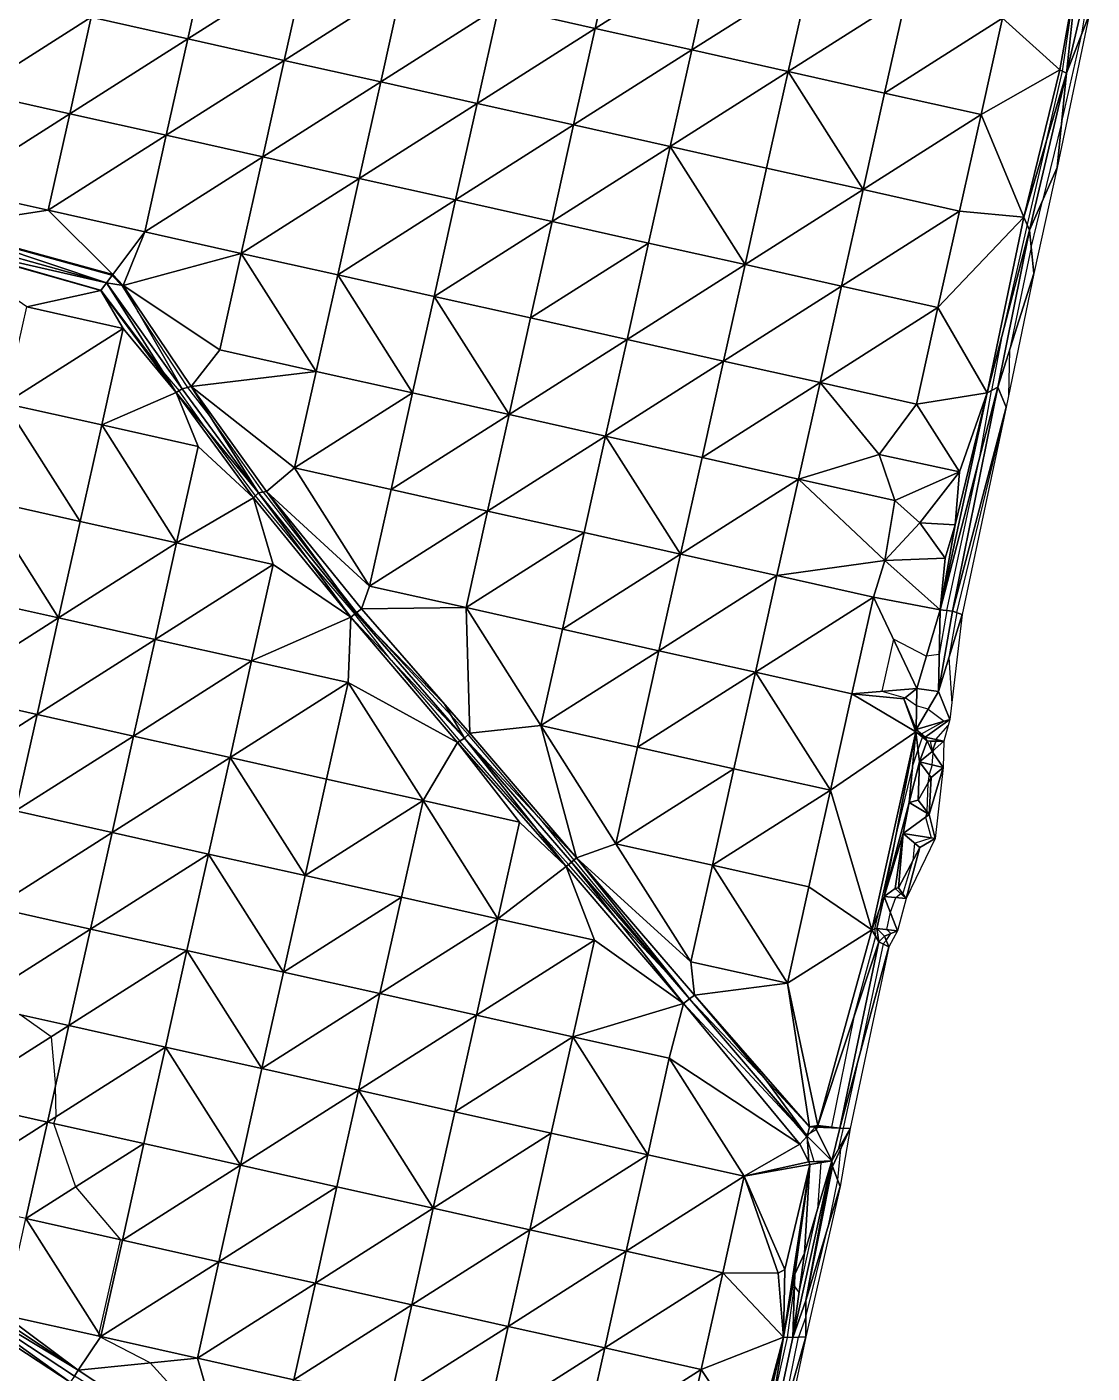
# Model space of a CAD drawing. Extents: x 452550 to 453808, y 451368 to 453069.
# Drawn here: x 453275.5 to 453383.3, y 452529.5 to 452665.6 of the extents above; entities that cross this region are included whole.
import ezdxf

# ---------------------------------------------------------------- set-up
doc = ezdxf.new("R2010")
doc.units = 0
doc.header["$LTSCALE"] = 0.35
doc.header["$MEASUREMENT"] = 0
doc.linetypes.add('DASHED', pattern=[5442.857143, 3628.571429, -1814.285714])
doc.layers.add('Default', color=42, linetype='Continuous', lineweight=25)
doc.layers.add('FPS_Contours-Minor', color=40, linetype='DASHED', lineweight=25)

msp = doc.modelspace()

# ---------------------------------------------------------------- linework, layer by layer
at = {"layer": 'Default', "color": 8, "linetype": 'Continuous', "lineweight": 25}
for points in [[(453333.01, 452665.46, 14.08), (453323.25, 452667.64, 14.09), (453335.19, 452675.22, 14.05)], [(453333.01, 452665.46, 14.08), (453335.19, 452675.22, 14.05), (453344.95, 452673.04, 14.08)], [(453291.79, 452664.41, 14.06), (453282.03, 452666.59, 14.04), (453293.97, 452674.17, 14.07)], [(453291.79, 452664.41, 14.06), (453293.97, 452674.17, 14.07), (453303.73, 452671.99, 14.08)], [(453342.77, 452663.28, 14.08), (453333.01, 452665.46, 14.08), (453344.95, 452673.04, 14.08)], [(453342.77, 452663.28, 14.08), (453344.95, 452673.04, 14.08), (453354.71, 452670.86, 14.05)], [(453301.55, 452662.23, 14.06), (453291.79, 452664.41, 14.06), (453303.73, 452671.99, 14.08)], [(453301.55, 452662.23, 14.06), (453303.73, 452671.99, 14.08), (453313.49, 452669.82, 14.09)], [(453380.02, 452661.27, 14.11), (453374.23, 452666.51, 14.05), (453381.8, 452671.35, 13.99)], [(453380.69, 452660.93, 13.85), (453380.02, 452661.27, 14.11), (453381.8, 452671.35, 13.99)], [(453381.8, 452671.35, 13.99), (453383.28, 452672.03, 13.97), (453380.69, 452660.93, 13.85)], [(453383.28, 452672.03, 13.97), (453382.98, 452666.83, 14.07), (453380.69, 452660.93, 13.85)], [(453311.31, 452660.06, 14.06), (453301.55, 452662.23, 14.06), (453313.49, 452669.82, 14.09)], [(453311.31, 452660.06, 14.06), (453313.49, 452669.82, 14.09), (453323.25, 452667.64, 14.09)], [(453352.53, 452661.1, 14.04), (453342.77, 452663.28, 14.08), (453354.71, 452670.86, 14.05)], [(453352.53, 452661.1, 14.04), (453354.71, 452670.86, 14.05), (453364.47, 452668.69, 14.03)], [(453270.09, 452659.01, 14.04), (453272.27, 452668.77, 14.03), (453282.03, 452666.59, 14.04)], [(453362.29, 452658.93, 14.05), (453352.53, 452661.1, 14.04), (453364.47, 452668.69, 14.03)], [(453362.29, 452658.93, 14.05), (453364.47, 452668.69, 14.03), (453374.23, 452666.51, 14.05)], [(453321.07, 452657.88, 14.07), (453311.31, 452660.06, 14.06), (453323.25, 452667.64, 14.09)], [(453321.07, 452657.88, 14.07), (453323.25, 452667.64, 14.09), (453333.01, 452665.46, 14.08)], [(453279.85, 452656.83, 14.05), (453270.09, 452659.01, 14.04), (453282.03, 452666.59, 14.04)], [(453279.85, 452656.83, 14.05), (453282.03, 452666.59, 14.04), (453291.79, 452664.41, 14.06)], [(453372.05, 452656.75, 14.08), (453362.29, 452658.93, 14.05), (453374.23, 452666.51, 14.05)], [(453372.05, 452656.75, 14.08), (453374.23, 452666.51, 14.05), (453380.02, 452661.27, 14.11)], [(453382.98, 452666.83, 14.07), (453379.75, 452651.41, 14.14), (453380.69, 452660.93, 13.85)], [(453289.61, 452654.65, 14.07), (453279.85, 452656.83, 14.05), (453291.79, 452664.41, 14.06)], [(453289.61, 452654.65, 14.07), (453291.79, 452664.41, 14.06), (453301.55, 452662.23, 14.06)], [(453330.83, 452655.7, 14.06), (453321.07, 452657.88, 14.07), (453333.01, 452665.46, 14.08)], [(453330.83, 452655.7, 14.06), (453333.01, 452665.46, 14.08), (453342.77, 452663.28, 14.08)], [(453340.59, 452653.52, 14.07), (453330.83, 452655.7, 14.06), (453342.77, 452663.28, 14.08)], [(453340.59, 452653.52, 14.07), (453342.77, 452663.28, 14.08), (453352.53, 452661.1, 14.04)], [(453299.37, 452652.47, 14.05), (453289.61, 452654.65, 14.07), (453301.55, 452662.23, 14.06)], [(453299.37, 452652.47, 14.05), (453301.55, 452662.23, 14.06), (453311.31, 452660.06, 14.06)], [(453309.13, 452650.3, 14.06), (453299.37, 452652.47, 14.05), (453311.31, 452660.06, 14.06)], [(453309.13, 452650.3, 14.06), (453311.31, 452660.06, 14.06), (453321.07, 452657.88, 14.07)], [(453350.35, 452651.34, 14.06), (453340.59, 452653.52, 14.07), (453352.53, 452661.1, 14.04)], [(453350.35, 452651.34, 14.06), (453352.53, 452661.1, 14.04), (453360.11, 452649.17, 14.08)], [(453360.11, 452649.17, 14.08), (453352.53, 452661.1, 14.04), (453362.29, 452658.93, 14.05)], [(453372.05, 452656.75, 14.08), (453380.02, 452661.27, 14.11), (453376.36, 452646.39, 14.16)], [(453380.02, 452661.27, 14.11), (453380.69, 452660.93, 13.85), (453376.36, 452646.39, 14.16)], [(453376.36, 452646.39, 14.16), (453380.69, 452660.93, 13.85), (453376.96, 452645.07, 13.88)], [(453380.69, 452660.93, 13.85), (453379.75, 452651.41, 14.14), (453376.96, 452645.07, 13.88)], [(453267.92, 452649.25, 14.05), (453270.09, 452659.01, 14.04), (453279.85, 452656.83, 14.05)], [(453360.11, 452649.17, 14.08), (453362.29, 452658.93, 14.05), (453372.05, 452656.75, 14.08)], [(453318.89, 452648.12, 14.07), (453309.13, 452650.3, 14.06), (453321.07, 452657.88, 14.07)], [(453318.89, 452648.12, 14.07), (453321.07, 452657.88, 14.07), (453330.83, 452655.7, 14.06)], [(453277.68, 452647.07, 14.06), (453267.92, 452649.25, 14.05), (453279.85, 452656.83, 14.05)], [(453277.68, 452647.07, 14.06), (453279.85, 452656.83, 14.05), (453289.61, 452654.65, 14.07)], [(453369.87, 452646.99, 14.08), (453360.11, 452649.17, 14.08), (453372.05, 452656.75, 14.08)], [(453369.87, 452646.99, 14.08), (453372.05, 452656.75, 14.08), (453376.36, 452646.39, 14.16)], [(453287.44, 452644.89, 14.05), (453277.68, 452647.07, 14.06), (453289.61, 452654.65, 14.07)], [(453287.44, 452644.89, 14.05), (453289.61, 452654.65, 14.07), (453299.37, 452652.47, 14.05)], [(453328.65, 452645.94, 14.06), (453318.89, 452648.12, 14.07), (453330.83, 452655.7, 14.06)], [(453328.65, 452645.94, 14.06), (453330.83, 452655.7, 14.06), (453340.59, 452653.52, 14.07)], [(453338.41, 452643.76, 14.09), (453328.65, 452645.94, 14.06), (453340.59, 452653.52, 14.07)], [(453338.41, 452643.76, 14.09), (453340.59, 452653.52, 14.07), (453348.17, 452641.58, 14.1)], [(453348.17, 452641.58, 14.1), (453340.59, 452653.52, 14.07), (453350.35, 452651.34, 14.06)], [(453297.2, 452642.71, 14.04), (453287.44, 452644.89, 14.05), (453299.37, 452652.47, 14.05)], [(453297.2, 452642.71, 14.04), (453299.37, 452652.47, 14.05), (453309.13, 452650.3, 14.06)], [(453348.17, 452641.58, 14.1), (453350.35, 452651.34, 14.06), (453360.11, 452649.17, 14.08)], [(453379.75, 452651.41, 14.14), (453377.39, 452640.68, 14.18), (453376.96, 452645.07, 13.88)], [(453267.92, 452649.25, 14.05), (453277.68, 452647.07, 14.06), (453266.65, 452645.4, 14.01)], [(453306.96, 452640.54, 14.08), (453297.2, 452642.71, 14.04), (453309.13, 452650.3, 14.06)], [(453306.96, 452640.54, 14.08), (453309.13, 452650.3, 14.06), (453318.89, 452648.12, 14.07)], [(453357.93, 452639.41, 14.11), (453348.17, 452641.58, 14.1), (453360.11, 452649.17, 14.08)], [(453357.93, 452639.41, 14.11), (453360.11, 452649.17, 14.08), (453369.87, 452646.99, 14.08)], [(453316.72, 452638.36, 14.07), (453306.96, 452640.54, 14.08), (453318.89, 452648.12, 14.07)], [(453316.72, 452638.36, 14.07), (453318.89, 452648.12, 14.07), (453328.65, 452645.94, 14.06)], [(453277.68, 452647.07, 14.06), (453284.21, 452640.57, 14.02), (453266.65, 452645.4, 14.01)], [(453277.68, 452647.07, 14.06), (453287.44, 452644.89, 14.05), (453284.21, 452640.57, 14.02)], [(453367.69, 452637.23, 14.11), (453357.93, 452639.41, 14.11), (453369.87, 452646.99, 14.08)], [(453367.69, 452637.23, 14.11), (453369.87, 452646.99, 14.08), (453376.36, 452646.39, 14.16)], [(453283.58, 452639.73, 13.86), (453266.45, 452644.52, 13.95), (453266.65, 452645.4, 14.01)], [(453284.21, 452640.57, 14.02), (453283.58, 452639.73, 13.86), (453266.65, 452645.4, 14.01)], [(453326.48, 452636.18, 14.07), (453316.72, 452638.36, 14.07), (453328.65, 452645.94, 14.06)], [(453326.48, 452636.18, 14.07), (453328.65, 452645.94, 14.06), (453338.41, 452643.76, 14.09)], [(453367.69, 452637.23, 14.11), (453376.36, 452646.39, 14.16), (453372.65, 452628.61, 14.06)], [(453376.36, 452646.39, 14.16), (453376.96, 452645.07, 13.88), (453372.65, 452628.61, 14.06)], [(453266.27, 452643.67, 14.02), (453266.45, 452644.52, 13.95), (453283.58, 452639.73, 13.86)], [(453287.44, 452644.89, 14.05), (453285.24, 452639.46, 14.01), (453284.21, 452640.57, 14.02)], [(453287.44, 452644.89, 14.05), (453297.2, 452642.71, 14.04), (453285.24, 452639.46, 14.01)], [(453336.24, 452634, 14.11), (453326.48, 452636.18, 14.07), (453338.41, 452643.76, 14.09)], [(453336.24, 452634, 14.11), (453338.41, 452643.76, 14.09), (453348.17, 452641.58, 14.1)], [(453376.96, 452645.07, 13.88), (453373.74, 452629.17, 13.91), (453372.65, 452628.61, 14.06)], [(453376.96, 452645.07, 13.88), (453377.39, 452640.68, 14.18), (453373.74, 452629.17, 13.91)], [(453282.98, 452638.95, 14.01), (453275.5, 452637.31, 14.07), (453266.27, 452643.67, 14.02)], [(453283.58, 452639.73, 13.86), (453282.98, 452638.95, 14.01), (453266.27, 452643.67, 14.02)], [(453297.2, 452642.71, 14.04), (453295.02, 452632.95, 14.06), (453285.24, 452639.46, 14.01)], [(453295.02, 452632.95, 14.06), (453297.2, 452642.71, 14.04), (453304.78, 452630.78, 14.06)], [(453304.78, 452630.78, 14.06), (453297.2, 452642.71, 14.04), (453306.96, 452640.54, 14.08)], [(453346, 452631.82, 14.1), (453336.24, 452634, 14.11), (453348.17, 452641.58, 14.1)], [(453346, 452631.82, 14.1), (453348.17, 452641.58, 14.1), (453357.93, 452639.41, 14.11)], [(453283.58, 452639.73, 13.86), (453290.62, 452628.63, 14.03), (453282.98, 452638.95, 14.01)], [(453285.24, 452639.46, 14.01), (453283.58, 452639.73, 13.86), (453284.21, 452640.57, 14.02)], [(453283.58, 452639.73, 13.86), (453291.23, 452629.02, 13.96), (453290.62, 452628.63, 14.03)], [(453285.24, 452639.46, 14.01), (453291.23, 452629.02, 13.96), (453283.58, 452639.73, 13.86)], [(453304.78, 452630.78, 14.06), (453306.96, 452640.54, 14.08), (453314.54, 452628.6, 14.07)], [(453314.54, 452628.6, 14.07), (453306.96, 452640.54, 14.08), (453316.72, 452638.36, 14.07)], [(453374.59, 452627.17, 13.98), (453373.74, 452629.17, 13.91), (453377.39, 452640.68, 14.18)], [(453285.26, 452635.13, 14.03), (453275.5, 452637.31, 14.07), (453282.98, 452638.95, 14.01)], [(453290.62, 452628.63, 14.03), (453285.26, 452635.13, 14.03), (453282.98, 452638.95, 14.01)], [(453295.02, 452632.95, 14.06), (453292.13, 452629.25, 14.02), (453285.24, 452639.46, 14.01)], [(453292.13, 452629.25, 14.02), (453291.23, 452629.02, 13.96), (453285.24, 452639.46, 14.01)], [(453314.54, 452628.6, 14.07), (453316.72, 452638.36, 14.07), (453324.3, 452626.42, 14.06)], [(453324.3, 452626.42, 14.06), (453316.72, 452638.36, 14.07), (453326.48, 452636.18, 14.07)], [(453355.76, 452629.65, 14.1), (453346, 452631.82, 14.1), (453357.93, 452639.41, 14.11)], [(453355.76, 452629.65, 14.1), (453357.93, 452639.41, 14.11), (453367.69, 452637.23, 14.11)], [(453273.32, 452627.55, 14.08), (453275.5, 452637.31, 14.07), (453285.26, 452635.13, 14.03)], [(453365.52, 452627.47, 14.14), (453355.76, 452629.65, 14.1), (453367.69, 452637.23, 14.11)], [(453365.52, 452627.47, 14.14), (453367.69, 452637.23, 14.11), (453372.65, 452628.61, 14.06)], [(453324.3, 452626.42, 14.06), (453326.48, 452636.18, 14.07), (453336.24, 452634, 14.11)], [(453283.08, 452625.37, 14.08), (453273.32, 452627.55, 14.08), (453285.26, 452635.13, 14.03)], [(453283.08, 452625.37, 14.08), (453285.26, 452635.13, 14.03), (453290.62, 452628.63, 14.03)], [(453295.02, 452632.95, 14.06), (453304.78, 452630.78, 14.06), (453292.13, 452629.25, 14.02)], [(453334.06, 452624.24, 14.09), (453324.3, 452626.42, 14.06), (453336.24, 452634, 14.11)], [(453334.06, 452624.24, 14.09), (453336.24, 452634, 14.11), (453346, 452631.82, 14.1)], [(453343.82, 452622.06, 14.1), (453334.06, 452624.24, 14.09), (453346, 452631.82, 14.1)], [(453343.82, 452622.06, 14.1), (453346, 452631.82, 14.1), (453355.76, 452629.65, 14.1)], [(453304.78, 452630.78, 14.06), (453302.6, 452621.02, 14.06), (453292.13, 452629.25, 14.02)], [(453302.6, 452621.02, 14.06), (453304.78, 452630.78, 14.06), (453314.54, 452628.6, 14.07)], [(453290.62, 452628.63, 14.03), (453291.23, 452629.02, 13.96), (453298.94, 452618.5, 13.95)], [(453292.13, 452629.25, 14.02), (453298.94, 452618.5, 13.95), (453291.23, 452629.02, 13.96)], [(453302.6, 452621.02, 14.06), (453299.74, 452618.63, 14.04), (453292.13, 452629.25, 14.02)], [(453299.74, 452618.63, 14.04), (453298.94, 452618.5, 13.95), (453292.13, 452629.25, 14.02)], [(453353.58, 452619.89, 14.1), (453343.82, 452622.06, 14.1), (453355.76, 452629.65, 14.1)], [(453353.58, 452619.89, 14.1), (453355.76, 452629.65, 14.1), (453361.74, 452622.37, 14.05)], [(453355.76, 452629.65, 14.1), (453365.52, 452627.47, 14.14), (453361.74, 452622.37, 14.05)], [(453373.74, 452629.17, 13.91), (453369.15, 452606.55, 13.83), (453367.91, 452606.67, 14.19)], [(453372.65, 452628.61, 14.06), (453373.74, 452629.17, 13.91), (453367.91, 452606.67, 14.19)], [(453373.74, 452629.17, 13.91), (453374.59, 452627.17, 13.98), (453369.15, 452606.55, 13.83)], [(453271.14, 452617.79, 14.07), (453273.32, 452627.55, 14.08), (453280.9, 452615.61, 14.07)], [(453280.9, 452615.61, 14.07), (453273.32, 452627.55, 14.08), (453283.08, 452625.37, 14.08)], [(453292.84, 452623.19, 14.06), (453283.08, 452625.37, 14.08), (453290.62, 452628.63, 14.03)], [(453298.45, 452618, 14.03), (453292.84, 452623.19, 14.06), (453290.62, 452628.63, 14.03)], [(453298.94, 452618.5, 13.95), (453298.45, 452618, 14.03), (453290.62, 452628.63, 14.03)], [(453312.36, 452618.84, 14.08), (453302.6, 452621.02, 14.06), (453314.54, 452628.6, 14.07)], [(453312.36, 452618.84, 14.08), (453314.54, 452628.6, 14.07), (453324.3, 452626.42, 14.06)], [(453365.52, 452627.47, 14.14), (453369.87, 452620.63, 14.11), (453361.74, 452622.37, 14.05)], [(453369.87, 452620.63, 14.11), (453365.52, 452627.47, 14.14), (453372.65, 452628.61, 14.06)], [(453369.42, 452615.27, 14.07), (453372.65, 452628.61, 14.06), (453367.91, 452606.67, 14.19)], [(453369.42, 452615.27, 14.07), (453369.87, 452620.63, 14.11), (453372.65, 452628.61, 14.06)], [(453322.12, 452616.66, 14.08), (453312.36, 452618.84, 14.08), (453324.3, 452626.42, 14.06)], [(453322.12, 452616.66, 14.08), (453324.3, 452626.42, 14.06), (453334.06, 452624.24, 14.09)], [(453374.59, 452627.17, 13.98), (453370.15, 452606.19, 14.2), (453369.15, 452606.55, 13.83)], [(453280.9, 452615.61, 14.07), (453283.08, 452625.37, 14.08), (453290.66, 452613.43, 14.06)], [(453290.66, 452613.43, 14.06), (453283.08, 452625.37, 14.08), (453292.84, 452623.19, 14.06)], [(453331.88, 452614.48, 14.11), (453322.12, 452616.66, 14.08), (453334.06, 452624.24, 14.09)], [(453331.88, 452614.48, 14.11), (453334.06, 452624.24, 14.09), (453341.64, 452612.3, 14.11)], [(453341.64, 452612.3, 14.11), (453334.06, 452624.24, 14.09), (453343.82, 452622.06, 14.1)], [(453290.66, 452613.43, 14.06), (453292.84, 452623.19, 14.06), (453298.45, 452618, 14.03)], [(453341.64, 452612.3, 14.11), (453343.82, 452622.06, 14.1), (453353.58, 452619.89, 14.1)], [(453363.34, 452617.71, 14.14), (453353.58, 452619.89, 14.1), (453361.74, 452622.37, 14.05)], [(453369.87, 452620.63, 14.11), (453363.34, 452617.71, 14.14), (453361.74, 452622.37, 14.05)], [(453299.74, 452618.63, 14.04), (453302.6, 452621.02, 14.06), (453310.18, 452609.08, 14.08)], [(453302.6, 452621.02, 14.06), (453312.36, 452618.84, 14.08), (453310.18, 452609.08, 14.08)], [(453363.34, 452617.71, 14.14), (453369.87, 452620.63, 14.11), (453365.84, 452615.46, 14.16)], [(453369.87, 452620.63, 14.11), (453369.42, 452615.27, 14.07), (453365.84, 452615.46, 14.16)], [(453351.4, 452610.13, 14.12), (453341.64, 452612.3, 14.11), (453353.58, 452619.89, 14.1)], [(453351.4, 452610.13, 14.12), (453353.58, 452619.89, 14.1), (453362.32, 452611.66, 14.13)], [(453353.58, 452619.89, 14.1), (453363.34, 452617.71, 14.14), (453362.32, 452611.66, 14.13)], [(453300.42, 452611.26, 14.07), (453290.66, 452613.43, 14.06), (453298.45, 452618, 14.03)], [(453298.94, 452618.5, 13.95), (453308.3, 452605.92, 14.05), (453298.45, 452618, 14.03)], [(453308.3, 452605.92, 14.05), (453300.42, 452611.26, 14.07), (453298.45, 452618, 14.03)], [(453299.74, 452618.63, 14.04), (453308.8, 452606.32, 13.99), (453298.94, 452618.5, 13.95)], [(453298.94, 452618.5, 13.95), (453308.8, 452606.32, 13.99), (453308.3, 452605.92, 14.05)], [(453310.18, 452609.08, 14.08), (453309.38, 452606.77, 14.06), (453299.74, 452618.63, 14.04)], [(453309.38, 452606.77, 14.06), (453308.8, 452606.32, 13.99), (453299.74, 452618.63, 14.04)], [(453310.18, 452609.08, 14.08), (453312.36, 452618.84, 14.08), (453322.12, 452616.66, 14.08)], [(453268.96, 452608.03, 14.06), (453271.14, 452617.79, 14.07), (453278.72, 452605.85, 14.08)], [(453278.72, 452605.85, 14.08), (453271.14, 452617.79, 14.07), (453280.9, 452615.61, 14.07)], [(453319.94, 452606.9, 14.08), (453310.18, 452609.08, 14.08), (453322.12, 452616.66, 14.08)], [(453319.94, 452606.9, 14.08), (453322.12, 452616.66, 14.08), (453331.88, 452614.48, 14.11)], [(453362.32, 452611.66, 14.13), (453363.34, 452617.71, 14.14), (453365.84, 452615.46, 14.16)], [(453278.72, 452605.85, 14.08), (453280.9, 452615.61, 14.07), (453290.66, 452613.43, 14.06)], [(453368.42, 452611.9, 14.13), (453362.32, 452611.66, 14.13), (453365.84, 452615.46, 14.16)], [(453369.42, 452615.27, 14.07), (453368.42, 452611.9, 14.13), (453365.84, 452615.46, 14.16)], [(453367.91, 452606.67, 14.19), (453368.42, 452611.9, 14.13), (453369.42, 452615.27, 14.07)], [(453329.7, 452604.72, 14.1), (453319.94, 452606.9, 14.08), (453331.88, 452614.48, 14.11)], [(453329.7, 452604.72, 14.1), (453331.88, 452614.48, 14.11), (453341.64, 452612.3, 14.11)], [(453288.48, 452603.67, 14.07), (453278.72, 452605.85, 14.08), (453290.66, 452613.43, 14.06)], [(453288.48, 452603.67, 14.07), (453290.66, 452613.43, 14.06), (453300.42, 452611.26, 14.07)], [(453298.24, 452601.5, 14.08), (453288.48, 452603.67, 14.07), (453300.42, 452611.26, 14.07)], [(453298.24, 452601.5, 14.08), (453300.42, 452611.26, 14.07), (453308.3, 452605.92, 14.05)], [(453339.46, 452602.54, 14.11), (453329.7, 452604.72, 14.1), (453341.64, 452612.3, 14.11)], [(453339.46, 452602.54, 14.11), (453341.64, 452612.3, 14.11), (453351.4, 452610.13, 14.12)], [(453361.16, 452607.95, 14.11), (453351.4, 452610.13, 14.12), (453362.32, 452611.66, 14.13)], [(453361.16, 452607.95, 14.11), (453362.32, 452611.66, 14.13), (453367.91, 452606.67, 14.19)], [(453362.32, 452611.66, 14.13), (453368.42, 452611.9, 14.13), (453367.91, 452606.67, 14.19)], [(453349.22, 452600.37, 14.11), (453339.46, 452602.54, 14.11), (453351.4, 452610.13, 14.12)], [(453349.22, 452600.37, 14.11), (453351.4, 452610.13, 14.12), (453361.16, 452607.95, 14.11)], [(453310.18, 452609.08, 14.08), (453319.94, 452606.9, 14.08), (453309.38, 452606.77, 14.06)], [(453266.79, 452598.27, 14.09), (453268.96, 452608.03, 14.06), (453278.72, 452605.85, 14.08)], [(453358.98, 452598.19, 14.11), (453349.22, 452600.37, 14.11), (453361.16, 452607.95, 14.11)], [(453358.98, 452598.19, 14.11), (453361.16, 452607.95, 14.11), (453365.54, 452598.72, 13.87)], [(453365.54, 452598.72, 13.87), (453361.16, 452607.95, 14.11), (453367.91, 452606.67, 14.19)], [(453276.55, 452596.09, 14.09), (453266.79, 452598.27, 14.09), (453278.72, 452605.85, 14.08)], [(453276.55, 452596.09, 14.09), (453278.72, 452605.85, 14.08), (453288.48, 452603.67, 14.07)], [(453308, 452599.32, 14.06), (453298.24, 452601.5, 14.08), (453308.3, 452605.92, 14.05)], [(453319.09, 452593.24, 14.04), (453308, 452599.32, 14.06), (453308.3, 452605.92, 14.05)], [(453308.3, 452605.92, 14.05), (453308.8, 452606.32, 13.99), (453319.77, 452593.69, 13.92)], [(453319.77, 452593.69, 13.92), (453319.09, 452593.24, 14.04), (453308.3, 452605.92, 14.05)], [(453308.8, 452606.32, 13.99), (453309.38, 452606.77, 14.06), (453317.76, 452597.14, 14.04)], [(453317.76, 452597.14, 14.04), (453319.77, 452593.69, 13.92), (453308.8, 452606.32, 13.99)], [(453319.94, 452606.9, 14.08), (453320.33, 452594.21, 14.04), (453309.38, 452606.77, 14.06)], [(453320.33, 452594.21, 14.04), (453317.76, 452597.14, 14.04), (453309.38, 452606.77, 14.06)], [(453319.94, 452606.9, 14.08), (453329.7, 452604.72, 14.1), (453327.52, 452594.96, 14.09)], [(453319.94, 452606.9, 14.08), (453327.52, 452594.96, 14.09), (453320.33, 452594.21, 14.04)], [(453367.74, 452598.41, 13.84), (453365.54, 452598.72, 13.87), (453367.91, 452606.67, 14.19)], [(453369.15, 452606.55, 13.83), (453367.74, 452598.41, 13.84), (453367.91, 452606.67, 14.19)], [(453370.15, 452606.19, 14.2), (453367.74, 452598.41, 13.84), (453369.15, 452606.55, 13.83)], [(453368.88, 452595.57, 13.96), (453367.74, 452598.41, 13.84), (453370.15, 452606.19, 14.2)], [(453327.52, 452594.96, 14.09), (453329.7, 452604.72, 14.1), (453339.46, 452602.54, 14.11)], [(453286.31, 452593.91, 14.08), (453276.55, 452596.09, 14.09), (453288.48, 452603.67, 14.07)], [(453286.31, 452593.91, 14.08), (453288.48, 452603.67, 14.07), (453298.24, 452601.5, 14.08)], [(453337.28, 452592.78, 14.09), (453327.52, 452594.96, 14.09), (453339.46, 452602.54, 14.11)], [(453337.28, 452592.78, 14.09), (453339.46, 452602.54, 14.11), (453349.22, 452600.37, 14.11)], [(453296.07, 452591.74, 14.07), (453286.31, 452593.91, 14.08), (453298.24, 452601.5, 14.08)], [(453296.07, 452591.74, 14.07), (453298.24, 452601.5, 14.08), (453308, 452599.32, 14.06)], [(453347.04, 452590.61, 14.09), (453337.28, 452592.78, 14.09), (453349.22, 452600.37, 14.11)], [(453347.04, 452590.61, 14.09), (453349.22, 452600.37, 14.11), (453356.8, 452588.43, 14.11)], [(453356.8, 452588.43, 14.11), (453349.22, 452600.37, 14.11), (453358.98, 452598.19, 14.11)], [(453305.83, 452589.56, 14.06), (453296.07, 452591.74, 14.07), (453308, 452599.32, 14.06)], [(453315.59, 452587.38, 14.06), (453305.83, 452589.56, 14.06), (453308, 452599.32, 14.06)], [(453319.09, 452593.24, 14.04), (453315.59, 452587.38, 14.06), (453308, 452599.32, 14.06)], [(453264.61, 452588.51, 14.07), (453266.79, 452598.27, 14.09), (453276.55, 452596.09, 14.09)], [(453356.8, 452588.43, 14.11), (453358.98, 452598.19, 14.11), (453365.45, 452594.32, 14.19)], [(453358.98, 452598.19, 14.11), (453365.54, 452598.72, 13.87), (453364.22, 452597.67, 14.02)], [(453358.98, 452598.19, 14.11), (453364.22, 452597.67, 14.02), (453365.45, 452594.32, 14.19)], [(453364.22, 452597.67, 14.02), (453365.54, 452598.72, 13.87), (453365.48, 452594.56, 14.19)], [(453364.22, 452597.67, 14.02), (453365.48, 452594.56, 14.19), (453365.45, 452594.32, 14.19)], [(453365.48, 452594.56, 14.19), (453365.54, 452598.72, 13.87), (453367.74, 452598.41, 13.84)], [(453368.88, 452595.57, 13.96), (453365.48, 452594.56, 14.19), (453367.74, 452598.41, 13.84)], [(453274.37, 452586.33, 14.07), (453264.61, 452588.51, 14.07), (453276.55, 452596.09, 14.09)], [(453274.37, 452586.33, 14.07), (453276.55, 452596.09, 14.09), (453286.31, 452593.91, 14.08)], [(453319.77, 452593.69, 13.92), (453317.76, 452597.14, 14.04), (453320.33, 452594.21, 14.04)], [(453327.52, 452594.96, 14.09), (453331.13, 452581.59, 14.04), (453320.33, 452594.21, 14.04)], [(453327.52, 452594.96, 14.09), (453337.28, 452592.78, 14.09), (453335.11, 452583.02, 14.09)], [(453327.52, 452594.96, 14.09), (453335.11, 452583.02, 14.09), (453331.13, 452581.59, 14.04)], [(453365.48, 452594.56, 14.19), (453368.88, 452595.57, 13.96), (453366.39, 452593.81, 13.87)], [(453366.39, 452593.81, 13.87), (453368.88, 452595.57, 13.96), (453368.29, 452593.38, 14.1)], [(453284.13, 452584.15, 14.03), (453274.37, 452586.33, 14.07), (453286.31, 452593.91, 14.08)], [(453284.13, 452584.15, 14.03), (453286.31, 452593.91, 14.08), (453296.07, 452591.74, 14.07)], [(453319.77, 452593.69, 13.92), (453330.07, 452580.71, 14.04), (453319.09, 452593.24, 14.04)], [(453331.13, 452581.59, 14.04), (453319.77, 452593.69, 13.92), (453320.33, 452594.21, 14.04)], [(453331.13, 452581.59, 14.04), (453330.6, 452581.14, 13.96), (453319.77, 452593.69, 13.92)], [(453319.77, 452593.69, 13.92), (453330.6, 452581.14, 13.96), (453330.07, 452580.71, 14.04)], [(453356.8, 452588.43, 14.11), (453365.45, 452594.32, 14.19), (453361.01, 452574.33, 14.18)], [(453365.45, 452594.32, 14.19), (453362.26, 452577.7, 13.87), (453361.01, 452574.33, 14.18)], [(453365.45, 452594.32, 14.19), (453364.76, 452587.18, 13.8), (453362.26, 452577.7, 13.87)], [(453365.45, 452594.32, 14.19), (453365.83, 452591.3, 13.86), (453364.76, 452587.18, 13.8)], [(453365.45, 452594.32, 14.19), (453365.48, 452594.56, 14.19), (453366.61, 452593.42, 13.87)], [(453366.61, 452593.42, 13.87), (453365.83, 452591.3, 13.86), (453365.45, 452594.32, 14.19)], [(453365.48, 452594.56, 14.19), (453366.39, 452593.81, 13.87), (453366.61, 452593.42, 13.87)], [(453365.83, 452591.3, 13.86), (453366.61, 452593.42, 13.87), (453367.09, 452592.35, 13.99)], [(453366.61, 452593.42, 13.87), (453366.39, 452593.81, 13.87), (453368.29, 452593.38, 14.1)], [(453367.46, 452593.36, 14.23), (453366.61, 452593.42, 13.87), (453368.29, 452593.38, 14.1)], [(453367.09, 452592.35, 13.99), (453366.61, 452593.42, 13.87), (453367.46, 452593.36, 14.23)], [(453368.29, 452593.38, 14.1), (453368.21, 452590.74, 14.12), (453367.09, 452592.35, 13.99)], [(453368.29, 452593.38, 14.1), (453367.09, 452592.35, 13.99), (453367.46, 452593.36, 14.23)], [(453325.35, 452585.2, 14.07), (453315.59, 452587.38, 14.06), (453319.09, 452593.24, 14.04)], [(453330.07, 452580.71, 14.04), (453325.35, 452585.2, 14.07), (453319.09, 452593.24, 14.04)], [(453335.11, 452583.02, 14.09), (453337.28, 452592.78, 14.09), (453347.04, 452590.61, 14.09)], [(453368.21, 452590.74, 14.12), (453365.83, 452591.3, 13.86), (453367.09, 452592.35, 13.99)], [(453293.89, 452581.98, 14.06), (453284.13, 452584.15, 14.03), (453296.07, 452591.74, 14.07)], [(453293.89, 452581.98, 14.06), (453296.07, 452591.74, 14.07), (453303.65, 452579.8, 14.05)], [(453303.65, 452579.8, 14.05), (453296.07, 452591.74, 14.07), (453305.83, 452589.56, 14.06)], [(453364.76, 452587.18, 13.8), (453365.83, 452591.3, 13.86), (453365.68, 452587.41, 13.91)], [(453365.83, 452591.3, 13.86), (453367.01, 452589.72, 14.03), (453365.68, 452587.41, 13.91)], [(453367.01, 452589.72, 14.03), (453365.83, 452591.3, 13.86), (453368.21, 452590.74, 14.12)], [(453368.21, 452590.74, 14.12), (453367.4, 452583.54, 14.02), (453366.79, 452585.97, 14.03)], [(453367.01, 452589.72, 14.03), (453368.21, 452590.74, 14.12), (453366.79, 452585.97, 14.03)], [(453303.65, 452579.8, 14.05), (453305.83, 452589.56, 14.06), (453315.59, 452587.38, 14.06)], [(453344.87, 452580.85, 14.08), (453335.11, 452583.02, 14.09), (453347.04, 452590.61, 14.09)], [(453344.87, 452580.85, 14.08), (453347.04, 452590.61, 14.09), (453356.8, 452588.43, 14.11)], [(453367.01, 452589.72, 14.03), (453366.79, 452585.97, 14.03), (453365.68, 452587.41, 13.91)], [(453354.63, 452578.67, 14.1), (453344.87, 452580.85, 14.08), (453356.8, 452588.43, 14.11)], [(453361.01, 452574.33, 14.18), (453354.63, 452578.67, 14.1), (453356.8, 452588.43, 14.11)], [(453313.41, 452577.62, 14.06), (453303.65, 452579.8, 14.05), (453315.59, 452587.38, 14.06)], [(453313.41, 452577.62, 14.06), (453315.59, 452587.38, 14.06), (453323.17, 452575.44, 14.1)], [(453323.17, 452575.44, 14.1), (453315.59, 452587.38, 14.06), (453325.35, 452585.2, 14.07)], [(453364.76, 452587.18, 13.8), (453364.17, 452584.07, 13.83), (453362.26, 452577.7, 13.87)], [(453364.17, 452584.07, 13.83), (453364.76, 452587.18, 13.8), (453366.79, 452585.97, 14.03)], [(453366.79, 452585.97, 14.03), (453364.76, 452587.18, 13.8), (453365.68, 452587.41, 13.91)], [(453272.19, 452576.57, 14.03), (453274.37, 452586.33, 14.07), (453284.13, 452584.15, 14.03)], [(453323.17, 452575.44, 14.1), (453325.35, 452585.2, 14.07), (453330.07, 452580.71, 14.04)], [(453367.4, 452583.54, 14.02), (453364.17, 452584.07, 13.83), (453366.79, 452585.97, 14.03)], [(453281.95, 452574.39, 14.03), (453272.19, 452576.57, 14.03), (453284.13, 452584.15, 14.03)], [(453281.95, 452574.39, 14.03), (453284.13, 452584.15, 14.03), (453293.89, 452581.98, 14.06)], [(453364.17, 452584.07, 13.83), (453363.36, 452578.5, 13.88), (453362.26, 452577.7, 13.87)], [(453363.36, 452578.5, 13.88), (453364.17, 452584.07, 13.83), (453363.71, 452578.55, 13.84)], [(453364.17, 452584.07, 13.83), (453365.87, 452582.64, 14.08), (453363.71, 452578.55, 13.84)], [(453365.87, 452582.64, 14.08), (453364.17, 452584.07, 13.83), (453367.4, 452583.54, 14.02)], [(453331.13, 452581.59, 14.04), (453335.11, 452583.02, 14.09), (453342.69, 452571.09, 14.08)], [(453342.69, 452571.09, 14.08), (453335.11, 452583.02, 14.09), (453344.87, 452580.85, 14.08)], [(453365.87, 452582.64, 14.08), (453364.48, 452577.47, 14.12), (453363.71, 452578.55, 13.84)], [(453365.87, 452582.64, 14.08), (453367.4, 452583.54, 14.02), (453364.48, 452577.47, 14.12)], [(453291.71, 452572.22, 14.05), (453281.95, 452574.39, 14.03), (453293.89, 452581.98, 14.06)], [(453291.71, 452572.22, 14.05), (453293.89, 452581.98, 14.06), (453301.47, 452570.04, 14.06)], [(453301.47, 452570.04, 14.06), (453293.89, 452581.98, 14.06), (453303.65, 452579.8, 14.05)], [(453330.6, 452581.14, 13.96), (453341.94, 452566.85, 14.06), (453330.07, 452580.71, 14.04)], [(453342.54, 452567.33, 14.01), (453330.6, 452581.14, 13.96), (453331.13, 452581.59, 14.04)], [(453330.6, 452581.14, 13.96), (453342.54, 452567.33, 14.01), (453341.94, 452566.85, 14.06)], [(453343.06, 452567.71, 14.06), (453342.54, 452567.33, 14.01), (453331.13, 452581.59, 14.04)], [(453342.69, 452571.09, 14.08), (453343.06, 452567.71, 14.06), (453331.13, 452581.59, 14.04)], [(453301.47, 452570.04, 14.06), (453303.65, 452579.8, 14.05), (453313.41, 452577.62, 14.06)], [(453332.93, 452573.26, 14.09), (453323.17, 452575.44, 14.1), (453330.07, 452580.71, 14.04)], [(453341.94, 452566.85, 14.06), (453332.93, 452573.26, 14.09), (453330.07, 452580.71, 14.04)], [(453342.69, 452571.09, 14.08), (453344.87, 452580.85, 14.08), (453352.45, 452568.91, 14.1)], [(453352.45, 452568.91, 14.1), (453344.87, 452580.85, 14.08), (453354.63, 452578.67, 14.1)], [(453352.45, 452568.91, 14.1), (453354.63, 452578.67, 14.1), (453361.01, 452574.33, 14.18)], [(453362.26, 452577.7, 13.87), (453363.36, 452578.5, 13.88), (453364.48, 452577.47, 14.12)], [(453364.48, 452577.47, 14.12), (453363.36, 452578.5, 13.88), (453363.71, 452578.55, 13.84)], [(453311.23, 452567.86, 14.06), (453301.47, 452570.04, 14.06), (453313.41, 452577.62, 14.06)], [(453311.23, 452567.86, 14.06), (453313.41, 452577.62, 14.06), (453323.17, 452575.44, 14.1)], [(453362.26, 452577.7, 13.87), (453361.52, 452574.46, 13.86), (453361.01, 452574.33, 14.18)], [(453361.52, 452574.46, 13.86), (453362.26, 452577.7, 13.87), (453363.59, 452574.21, 14.15)], [(453363.59, 452574.21, 14.15), (453362.26, 452577.7, 13.87), (453364.48, 452577.47, 14.12)], [(453270.01, 452566.81, 14), (453272.19, 452576.57, 14.03), (453281.95, 452574.39, 14.03)], [(453279.77, 452564.63, 14), (453270.01, 452566.81, 14), (453281.95, 452574.39, 14.03)], [(453279.77, 452564.63, 14), (453281.95, 452574.39, 14.03), (453291.71, 452572.22, 14.05)], [(453320.99, 452565.68, 14.11), (453311.23, 452567.86, 14.06), (453323.17, 452575.44, 14.1)], [(453320.99, 452565.68, 14.11), (453323.17, 452575.44, 14.1), (453332.93, 452573.26, 14.09)], [(453352.45, 452568.91, 14.1), (453361.01, 452574.33, 14.18), (453355.54, 452554.54, 14.22)], [(453361.01, 452574.33, 14.18), (453361.72, 452573.1, 13.85), (453355.54, 452554.54, 14.22)], [(453361.52, 452574.46, 13.86), (453361.72, 452573.1, 13.85), (453361.01, 452574.33, 14.18)], [(453362.27, 452573.68, 13.85), (453361.52, 452574.46, 13.86), (453363.59, 452574.21, 14.15)], [(453361.52, 452574.46, 13.86), (453362.27, 452573.68, 13.85), (453361.72, 452573.1, 13.85)], [(453330.75, 452563.5, 14.1), (453320.99, 452565.68, 14.11), (453332.93, 452573.26, 14.09)], [(453330.75, 452563.5, 14.1), (453332.93, 452573.26, 14.09), (453341.94, 452566.85, 14.06)], [(453361.72, 452573.1, 13.85), (453357.75, 452554.27, 13.87), (453355.54, 452554.54, 14.22)], [(453361.72, 452573.1, 13.85), (453362.73, 452572.61, 14.21), (453357.75, 452554.27, 13.87)], [(453362.27, 452573.68, 13.85), (453362.73, 452572.61, 14.21), (453361.72, 452573.1, 13.85)], [(453362.27, 452573.68, 13.85), (453363.59, 452574.21, 14.15), (453362.73, 452572.61, 14.21)], [(453289.53, 452562.46, 14.03), (453279.77, 452564.63, 14), (453291.71, 452572.22, 14.05)], [(453289.53, 452562.46, 14.03), (453291.71, 452572.22, 14.05), (453299.29, 452560.28, 14.04)], [(453299.29, 452560.28, 14.04), (453291.71, 452572.22, 14.05), (453301.47, 452570.04, 14.06)], [(453362.73, 452572.61, 14.21), (453358.79, 452554.24, 14.24), (453357.75, 452554.27, 13.87)], [(453342.69, 452571.09, 14.08), (453352.45, 452568.91, 14.1), (453343.06, 452567.71, 14.06)], [(453299.29, 452560.28, 14.04), (453301.47, 452570.04, 14.06), (453311.23, 452567.86, 14.06)], [(453352.45, 452568.91, 14.1), (453354.68, 452554.41, 14.02), (453343.06, 452567.71, 14.06)], [(453352.45, 452568.91, 14.1), (453355.54, 452554.54, 14.22), (453354.68, 452554.41, 14.02)], [(453309.05, 452558.1, 14.08), (453299.29, 452560.28, 14.04), (453311.23, 452567.86, 14.06)], [(453309.05, 452558.1, 14.08), (453311.23, 452567.86, 14.06), (453320.99, 452565.68, 14.11)], [(453350.27, 452559.15, 14.07), (453342.54, 452567.33, 14.01), (453343.06, 452567.71, 14.06)], [(453354.68, 452554.41, 14.02), (453350.27, 452559.15, 14.07), (453343.06, 452567.71, 14.06)], [(453267.83, 452557.05, 13.98), (453270.01, 452566.81, 14), (453279.77, 452564.63, 14)], [(453340.51, 452561.33, 14.09), (453330.75, 452563.5, 14.1), (453341.94, 452566.85, 14.06)], [(453353.71, 452552.64, 14.05), (453340.51, 452561.33, 14.09), (453341.94, 452566.85, 14.06)], [(453341.94, 452566.85, 14.06), (453342.54, 452567.33, 14.01), (453354.44, 452553.45, 14)], [(453354.44, 452553.45, 14), (453353.71, 452552.64, 14.05), (453341.94, 452566.85, 14.06)], [(453350.27, 452559.15, 14.07), (453354.44, 452553.45, 14), (453342.54, 452567.33, 14.01)], [(453318.81, 452555.92, 14.1), (453309.05, 452558.1, 14.08), (453320.99, 452565.68, 14.11)], [(453318.81, 452555.92, 14.1), (453320.99, 452565.68, 14.11), (453330.75, 452563.5, 14.1)], [(453277.59, 452554.87, 14), (453267.83, 452557.05, 13.98), (453279.77, 452564.63, 14)], [(453277.59, 452554.87, 14), (453279.77, 452564.63, 14), (453289.53, 452562.46, 14.03)], [(453328.57, 452553.74, 14.11), (453318.81, 452555.92, 14.1), (453330.75, 452563.5, 14.1)], [(453328.57, 452553.74, 14.11), (453330.75, 452563.5, 14.1), (453338.33, 452551.57, 14.11)], [(453338.33, 452551.57, 14.11), (453330.75, 452563.5, 14.1), (453340.51, 452561.33, 14.09)], [(453287.35, 452552.7, 14.04), (453277.59, 452554.87, 14), (453289.53, 452562.46, 14.03)], [(453287.35, 452552.7, 14.04), (453289.53, 452562.46, 14.03), (453297.11, 452550.52, 14.05)], [(453297.11, 452550.52, 14.05), (453289.53, 452562.46, 14.03), (453299.29, 452560.28, 14.04)], [(453338.33, 452551.57, 14.11), (453340.51, 452561.33, 14.09), (453348.09, 452549.39, 14.09)], [(453353.71, 452552.64, 14.05), (453348.09, 452549.39, 14.09), (453340.51, 452561.33, 14.09)], [(453297.11, 452550.52, 14.05), (453299.29, 452560.28, 14.04), (453309.05, 452558.1, 14.08)], [(453306.87, 452548.34, 14.07), (453297.11, 452550.52, 14.05), (453309.05, 452558.1, 14.08)], [(453306.87, 452548.34, 14.07), (453309.05, 452558.1, 14.08), (453316.63, 452546.16, 14.13)], [(453316.63, 452546.16, 14.13), (453309.05, 452558.1, 14.08), (453318.81, 452555.92, 14.1)], [(453350.27, 452559.15, 14.07), (453354.68, 452554.41, 14.02), (453354.44, 452553.45, 14)], [(453265.66, 452547.29, 13.97), (453267.83, 452557.05, 13.98), (453277.59, 452554.87, 14)], [(453316.63, 452546.16, 14.13), (453318.81, 452555.92, 14.1), (453328.57, 452553.74, 14.11)], [(453275.42, 452545.11, 13.97), (453265.66, 452547.29, 13.97), (453277.59, 452554.87, 14)], [(453275.42, 452545.11, 13.97), (453277.59, 452554.87, 14), (453287.35, 452552.7, 14.04)], [(453355.28, 452554.36, 14.01), (453354.44, 452553.45, 14), (453354.68, 452554.41, 14.02)], [(453356.95, 452550.96, 13.84), (453354.44, 452553.45, 14), (453355.28, 452554.36, 14.01)], [(453355.54, 452554.54, 14.22), (453355.28, 452554.36, 14.01), (453354.68, 452554.41, 14.02)], [(453355.54, 452554.54, 14.22), (453357.75, 452554.27, 13.87), (453355.28, 452554.36, 14.01)], [(453357.75, 452554.27, 13.87), (453356.95, 452550.96, 13.84), (453355.28, 452554.36, 14.01)], [(453357.75, 452554.27, 13.87), (453358.79, 452554.24, 14.24), (453356.95, 452550.96, 13.84)], [(453356.95, 452550.96, 13.84), (453358.79, 452554.24, 14.24), (453357.01, 452550.38, 13.79)], [(453358.79, 452554.24, 14.24), (453357.79, 452548.37, 14.11), (453357.01, 452550.38, 13.79)], [(453285.18, 452542.94, 14), (453275.42, 452545.11, 13.97), (453287.35, 452552.7, 14.04)], [(453285.18, 452542.94, 14), (453287.35, 452552.7, 14.04), (453297.11, 452550.52, 14.05)], [(453326.39, 452543.98, 14.13), (453316.63, 452546.16, 14.13), (453328.57, 452553.74, 14.11)], [(453326.39, 452543.98, 14.13), (453328.57, 452553.74, 14.11), (453338.33, 452551.57, 14.11)], [(453354.64, 452550.86, 14.04), (453348.09, 452549.39, 14.09), (453353.71, 452552.64, 14.05)], [(453354.44, 452553.45, 14), (453354.64, 452550.86, 14.04), (453353.71, 452552.64, 14.05)], [(453354.44, 452553.45, 14), (453356.95, 452550.96, 13.84), (453354.64, 452550.86, 14.04)], [(453336.15, 452541.81, 14.12), (453326.39, 452543.98, 14.13), (453338.33, 452551.57, 14.11)], [(453336.15, 452541.81, 14.12), (453338.33, 452551.57, 14.11), (453348.09, 452549.39, 14.09)], [(453294.94, 452540.76, 14.03), (453285.18, 452542.94, 14), (453297.11, 452550.52, 14.05)], [(453294.94, 452540.76, 14.03), (453297.11, 452550.52, 14.05), (453306.87, 452548.34, 14.07)], [(453354.73, 452550.57, 14.15), (453348.09, 452549.39, 14.09), (453354.64, 452550.86, 14.04)], [(453352.19, 452539.96, 14.02), (453348.09, 452549.39, 14.09), (453354.73, 452550.57, 14.15)], [(453352.05, 452533.13, 14.13), (453352.19, 452539.96, 14.02), (453354.73, 452550.57, 14.15)], [(453353.21, 452539.5, 14.04), (453352.05, 452533.13, 14.13), (453354.73, 452550.57, 14.15)], [(453354.17, 452541.63, 14.14), (453356.95, 452550.96, 13.84), (453353.01, 452533.08, 13.84)], [(453356.95, 452550.96, 13.84), (453354.32, 452536.84, 13.82), (453353.01, 452533.08, 13.84)], [(453354.73, 452550.57, 14.15), (453354.17, 452541.63, 14.14), (453353.21, 452539.5, 14.04)], [(453354.17, 452541.63, 14.14), (453354.73, 452550.57, 14.15), (453356.95, 452550.96, 13.84)], [(453356.95, 452550.96, 13.84), (453357.01, 452550.38, 13.79), (453354.32, 452536.84, 13.82)], [(453357.01, 452550.38, 13.79), (453357.79, 452548.37, 14.11), (453354.32, 452536.84, 13.82)], [(453356.95, 452550.96, 13.84), (453354.73, 452550.57, 14.15), (453354.64, 452550.86, 14.04)], [(453345.91, 452539.63, 14.11), (453336.15, 452541.81, 14.12), (453348.09, 452549.39, 14.09)], [(453345.91, 452539.63, 14.11), (453348.09, 452549.39, 14.09), (453351.53, 452539.6, 14.11)], [(453348.09, 452549.39, 14.09), (453352.19, 452539.96, 14.02), (453351.53, 452539.6, 14.11)], [(453304.7, 452538.58, 14.05), (453294.94, 452540.76, 14.03), (453306.87, 452548.34, 14.07)], [(453304.7, 452538.58, 14.05), (453306.87, 452548.34, 14.07), (453316.63, 452546.16, 14.13)], [(453357.79, 452548.37, 14.11), (453354.33, 452533.17, 14.22), (453354.32, 452536.84, 13.82)], [(453314.46, 452536.4, 14.1), (453304.7, 452538.58, 14.05), (453316.63, 452546.16, 14.13)], [(453314.46, 452536.4, 14.1), (453316.63, 452546.16, 14.13), (453326.39, 452543.98, 14.13)], [(453273.24, 452535.35, 13.98), (453275.42, 452545.11, 13.97), (453283, 452533.18, 14)], [(453283, 452533.18, 14), (453275.42, 452545.11, 13.97), (453285.18, 452542.94, 14)], [(453324.22, 452534.22, 14.1), (453314.46, 452536.4, 14.1), (453326.39, 452543.98, 14.13)], [(453324.22, 452534.22, 14.1), (453326.39, 452543.98, 14.13), (453336.15, 452541.81, 14.12)], [(453283, 452533.18, 14), (453285.18, 452542.94, 14), (453294.94, 452540.76, 14.03)], [(453333.98, 452532.05, 14.1), (453324.22, 452534.22, 14.1), (453336.15, 452541.81, 14.12)], [(453333.98, 452532.05, 14.1), (453336.15, 452541.81, 14.12), (453345.91, 452539.63, 14.11)], [(453353.01, 452533.08, 13.84), (453353.21, 452539.5, 14.04), (453354.17, 452541.63, 14.14)], [(453292.76, 452531, 14.03), (453283, 452533.18, 14), (453294.94, 452540.76, 14.03)], [(453292.76, 452531, 14.03), (453294.94, 452540.76, 14.03), (453304.7, 452538.58, 14.05)], [(453264.54, 452538.63, 13.97), (453265.06, 452539.23, 13.9), (453279.89, 452528.58, 13.96)], [(453280.7, 452529.8, 13.95), (453265.06, 452539.23, 13.9), (453265.42, 452539.89, 13.96)], [(453265.06, 452539.23, 13.9), (453280.32, 452529.19, 13.88), (453279.89, 452528.58, 13.96)], [(453280.7, 452529.8, 13.95), (453280.32, 452529.19, 13.88), (453265.06, 452539.23, 13.9)], [(453273.24, 452535.35, 13.98), (453280.7, 452529.8, 13.95), (453265.42, 452539.89, 13.96)], [(453343.74, 452529.87, 14.17), (453333.98, 452532.05, 14.1), (453345.91, 452539.63, 14.11)], [(453343.74, 452529.87, 14.17), (453345.91, 452539.63, 14.11), (453352.05, 452533.13, 14.13)], [(453352.05, 452533.13, 14.13), (453345.91, 452539.63, 14.11), (453351.53, 452539.6, 14.11)], [(453352.05, 452533.13, 14.13), (453351.53, 452539.6, 14.11), (453352.19, 452539.96, 14.02)], [(453353.01, 452533.08, 13.84), (453352.05, 452533.13, 14.13), (453353.21, 452539.5, 14.04)], [(453271.06, 452525.59, 13.97), (453264.54, 452538.63, 13.97), (453279.89, 452528.58, 13.96)], [(453302.52, 452528.82, 14.04), (453292.76, 452531, 14.03), (453304.7, 452538.58, 14.05)], [(453302.52, 452528.82, 14.04), (453304.7, 452538.58, 14.05), (453314.46, 452536.4, 14.1)], [(453312.28, 452526.64, 14.09), (453302.52, 452528.82, 14.04), (453314.46, 452536.4, 14.1)], [(453312.28, 452526.64, 14.09), (453314.46, 452536.4, 14.1), (453324.22, 452534.22, 14.1)], [(453354.33, 452533.17, 14.22), (453353.01, 452533.08, 13.84), (453354.32, 452536.84, 13.82)], [(453273.24, 452535.35, 13.98), (453283, 452533.18, 14), (453280.7, 452529.8, 13.95)], [(453322.04, 452524.46, 14.1), (453312.28, 452526.64, 14.09), (453324.22, 452534.22, 14.1)], [(453322.04, 452524.46, 14.1), (453324.22, 452534.22, 14.1), (453333.98, 452532.05, 14.1)], [(453283, 452533.18, 14), (453292.76, 452531, 14.03), (453280.7, 452529.8, 13.95)], [(453343.74, 452529.87, 14.17), (453352.05, 452533.13, 14.13), (453349.07, 452521.82, 14.19)], [(453347.76, 452514.25, 14.23), (453348.07, 452515.76, 14.16), (453352.05, 452533.13, 14.13)], [(453348.98, 452514.41, 13.77), (453347.76, 452514.25, 14.23), (453352.05, 452533.13, 14.13)], [(453348.07, 452515.76, 14.16), (453348.56, 452518.3, 14.12), (453352.05, 452533.13, 14.13)], [(453348.56, 452518.3, 14.12), (453349.07, 452521.82, 14.19), (453352.05, 452533.13, 14.13)], [(453353.01, 452533.08, 13.84), (453354.33, 452533.17, 14.22), (453348.98, 452514.41, 13.77)], [(453354.33, 452533.17, 14.22), (453350.24, 452514.1, 14.13), (453348.98, 452514.41, 13.77)], [(453352.05, 452533.13, 14.13), (453353.01, 452533.08, 13.84), (453348.98, 452514.41, 13.77)], [(453292.76, 452531, 14.03), (453296.06, 452519.68, 13.99), (453280.7, 452529.8, 13.95)], [(453292.76, 452531, 14.03), (453302.52, 452528.82, 14.04), (453296.06, 452519.68, 13.99)], [(453331.8, 452522.29, 14.1), (453322.04, 452524.46, 14.1), (453333.98, 452532.05, 14.1)], [(453331.8, 452522.29, 14.1), (453333.98, 452532.05, 14.1), (453343.74, 452529.87, 14.17)], [(453296.06, 452519.68, 13.99), (453280.32, 452529.19, 13.88), (453280.7, 452529.8, 13.95)], [(453341.56, 452520.11, 14.11), (453331.8, 452522.29, 14.1), (453343.74, 452529.87, 14.17)], [(453341.56, 452520.11, 14.11), (453343.74, 452529.87, 14.17), (453349.07, 452521.82, 14.19)]]:
    msp.add_3dface(points, dxfattribs=at)
at = {"layer": 'FPS_Contours-Minor', "color": 12, "linetype": 'Continuous', "lineweight": 25}
for p, q in [((453380.3, 452661.13, 14), (453381.61, 452670.27, 14)), ((453382.23, 452664.9, 14), (453383.19, 452670.49, 14)), ((453380.21, 452656.01, 14), (453382.23, 452664.9, 14)), ((453378.62, 452653.96, 14), (453380.3, 452661.13, 14)), ((453380.21, 452656.01, 14), (453378.26, 452648.03, 14)), ((453378.62, 452653.96, 14), (453376.71, 452645.64, 14)), ((453377.13, 452643.32, 14), (453378.26, 452648.03, 14)), ((453376.71, 452645.64, 14), (453374.15, 452634.35, 14)), ((453284.14, 452640.48, 14), (453268.05, 452644.93, 14)), ((453268.17, 452643.24, 14), (453283.01, 452638.99, 14)), ((453377.13, 452643.32, 14), (453374.92, 452632.89, 14)), ((453284.14, 452640.48, 14), (453285.12, 452639.48, 14)), ((453289.33, 452630.66, 14), (453283.01, 452638.99, 14)), ((453285.12, 452639.48, 14), (453286.7, 452636.92, 14)), ((453291.8, 452629.16, 14), (453286.7, 452636.92, 14)), ((453374.15, 452634.35, 14), (453373.11, 452628.85, 14)), ((453374.92, 452632.89, 14), (453374.83, 452628.35, 14)), ((453289.33, 452630.66, 14), (453290.91, 452628.82, 14)), ((453293.7, 452624.89, 14), (453290.91, 452628.82, 14)), ((453293.98, 452626.33, 14), (453291.8, 452629.16, 14)), ((453371.92, 452622.14, 14), (453373.11, 452628.85, 14)), ((453299.41, 452618.58, 14), (453293.98, 452626.33, 14)), ((453298.64, 452618.19, 14), (453293.7, 452624.89, 14)), ((453369.61, 452606.39, 14), (453374.23, 452625.5, 14)), ((453368.57, 452606.61, 14), (453371.92, 452622.14, 14)), ((453304.03, 452611.66, 14), (453298.64, 452618.19, 14)), ((453299.41, 452618.58, 14), (453306.54, 452609.39, 14)), ((453304.03, 452611.66, 14), (453308.69, 452606.23, 14)), ((453308.9, 452606.4, 14), (453306.54, 452609.39, 14)), ((453312.38, 452601.57, 14), (453308.69, 452606.23, 14)), ((453308.9, 452606.4, 14), (453310.88, 452604.19, 14)), ((453368.57, 452606.61, 14), (453367.82, 452602.17, 14)), ((453369.61, 452606.39, 14), (453368.8, 452601.85, 14)), ((453318.43, 452595.99, 14), (453310.88, 452604.19, 14)), ((453363.18, 452603.69, 14), (453362, 452598.43, 14)), ((453366.51, 452601.98, 14), (453363.18, 452603.69, 14)), ((453312.38, 452601.57, 14), (453319.31, 452593.38, 14)), ((453367.82, 452602.17, 14), (453366.51, 452601.98, 14)), ((453368.8, 452601.85, 14), (453369.08, 452597.19, 14)), ((453362, 452598.43, 14), (453364.36, 452597.78, 14)), ((453365.51, 452596.97, 14), (453364.36, 452597.78, 14)), ((453366.69, 452596.62, 14), (453365.51, 452596.97, 14)), ((453366.69, 452596.62, 14), (453368.32, 452595.4, 14)), ((453318.43, 452595.99, 14), (453320.16, 452594.05, 14)), ((453366.02, 452594.12, 14), (453368.32, 452595.4, 14)), ((453367.47, 452593.57, 14), (453368.72, 452594.97, 14)), ((453326.78, 452584.86, 14), (453319.31, 452593.38, 14)), ((453327.28, 452585.69, 14), (453320.16, 452594.05, 14)), ((453365.67, 452592.56, 14), (453366.14, 452593.78, 14)), ((453366.14, 452593.89, 14), (453366.02, 452594.12, 14)), ((453366.14, 452593.78, 14), (453366.14, 452593.89, 14)), ((453366.91, 452593.4, 14), (453367.57, 452593.4, 14)), ((453366.91, 452593.4, 14), (453367.11, 452592.41, 14)), ((453367.57, 452593.4, 14), (453367.47, 452593.57, 14)), ((453365.11, 452590.82, 14), (453365.67, 452592.56, 14)), ((453367.11, 452592.41, 14), (453367.24, 452592.48, 14)), ((453367.11, 452591, 14), (453367.21, 452592.18, 14)), ((453367.21, 452592.18, 14), (453367.24, 452592.48, 14)), ((453365.11, 452590.82, 14), (453363.55, 452584.41, 14)), ((453367.11, 452591, 14), (453366.79, 452590.01, 14)), ((453366.79, 452590.01, 14), (453366.68, 452589.14, 14)), ((453366.68, 452589.14, 14), (453366.55, 452586.29, 14)), ((453327.28, 452585.69, 14), (453330.86, 452581.36, 14)), ((453366.56, 452586.11, 14), (453366.44, 452585.71, 14)), ((453366.44, 452585.71, 14), (453366.99, 452583.61, 14)), ((453366.56, 452586.11, 14), (453366.55, 452586.29, 14)), ((453326.78, 452584.86, 14), (453330.32, 452580.91, 14)), ((453363.55, 452584.41, 14), (453361.74, 452576.29, 14)), ((453365.33, 452583.09, 14), (453365.16, 452581.29, 14)), ((453365.33, 452583.09, 14), (453366.99, 452583.61, 14)), ((453330.86, 452581.36, 14), (453340.35, 452569.87, 14)), ((453364.15, 452577.93, 14), (453365.16, 452581.29, 14)), ((453335.06, 452575.52, 14), (453330.32, 452580.91, 14)), ((453362.87, 452576.09, 14), (453363.43, 452577.58, 14)), ((453363.43, 452577.58, 14), (453363.93, 452577.98, 14)), ((453364.15, 452577.93, 14), (453363.93, 452577.98, 14)), ((453361.3, 452574.41, 14), (453361.74, 452576.29, 14)), ((453362.5, 452574.34, 14), (453362.87, 452576.09, 14)), ((453335.06, 452575.52, 14), (453340.35, 452569.87, 14)), ((453361.4, 452573.66, 14), (453361.3, 452574.41, 14)), ((453362.92, 452573.94, 14), (453362.5, 452574.34, 14)), ((453359.18, 452565.48, 14), (453361.4, 452573.66, 14)), ((453362.14, 452572.89, 14), (453362.46, 452573.24, 14)), ((453362.46, 452573.24, 14), (453362.92, 452573.94, 14)), ((453362.14, 452572.89, 14), (453359.67, 452561.34, 14)), ((453277.98, 452563.49, 14), (453274.8, 452565.74, 14)), ((453359.18, 452565.48, 14), (453356.92, 452554.37, 14)), ((453277.98, 452563.49, 14), (453278.4, 452558.48, 14)), ((453358.12, 452554.26, 14), (453359.67, 452561.34, 14)), ((453278.47, 452555.43, 14), (453278.4, 452558.48, 14)), ((453353.61, 452554.33, 14), (453350.57, 452557.96, 14)), ((453354.19, 452553.79, 14), (453350.57, 452557.96, 14)), ((453278.23, 452554.73, 14), (453278.47, 452555.43, 14)), ((453280.45, 452548.31, 14), (453278.23, 452554.73, 14)), ((453353.61, 452554.33, 14), (453354.38, 452553.38, 14)), ((453355.4, 452554.12, 14), (453354.67, 452553.7, 14)), ((453355.4, 452554.12, 14), (453355.49, 452554.35, 14)), ((453356.92, 452554.37, 14), (453355.49, 452554.35, 14)), ((453357.67, 452552.23, 14), (453358.12, 452554.26, 14)), ((453354.19, 452553.79, 14), (453354.48, 452553.62, 14)), ((453354.38, 452553.38, 14), (453354.45, 452553.21, 14)), ((453355.15, 452550.88, 14), (453354.45, 452553.21, 14)), ((453354.48, 452553.62, 14), (453354.67, 452553.7, 14)), ((453357.83, 452552.16, 14), (453357.52, 452549.05, 14)), ((453357.83, 452552.16, 14), (453357.67, 452552.23, 14)), ((453355.84, 452550.77, 14), (453355.15, 452550.88, 14)), ((453355.84, 452550.77, 14), (453355.49, 452546.07, 14)), ((453357.52, 452549.05, 14), (453356.5, 452544.08, 14)), ((453280.45, 452548.31, 14), (453284.99, 452542.98, 14)), ((453353.63, 452537.65, 14), (453355.49, 452546.07, 14)), ((453354.33, 452535.18, 14), (453356.5, 452544.08, 14)), ((453282.82, 452533.45, 14), (453284.99, 452542.98, 14)), ((453352.48, 452533.1, 14), (453353.17, 452538.32, 14)), ((453353.63, 452537.65, 14), (453353.17, 452538.32, 14)), ((453354.33, 452535.18, 14), (453353.57, 452533.12, 14)), ((453282.82, 452533.45, 14), (453282.69, 452533.25, 14)), ((453282.97, 452533.14, 14), (453282.69, 452533.25, 14)), ((453287.99, 452530.52, 14), (453282.97, 452533.14, 14)), ((453350.94, 452526.36, 14), (453352.48, 452533.1, 14)), ((453351.73, 452524.03, 14), (453353.57, 452533.12, 14)), ((453287.99, 452530.52, 14), (453295.2, 452522.66, 14))]:
    msp.add_line(p, q, dxfattribs=at)

doc.saveas('drawing.dxf')
